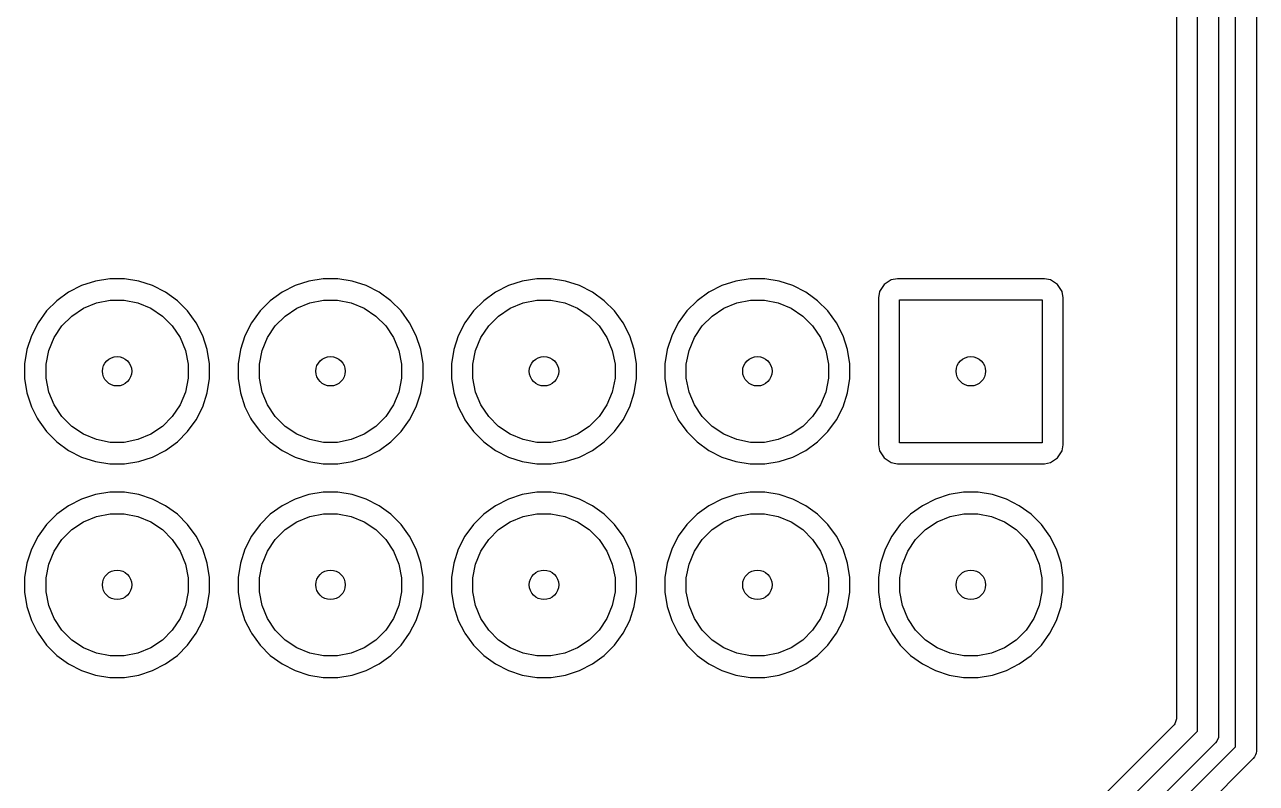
# Model space of a CAD drawing. Extents: x 0 to 130, y -140 to 0.
# Drawn here: x 50.09 to 64.75, y -127.76 to -118.74 of the extents above; entities that cross this region are included whole.
import ezdxf

# ---------------------------------------------------------------- set-up
doc = ezdxf.new("R2010")
doc.units = 0
doc.layers.add('BLACK', color=7, linetype='CONTINUOUS')

msp = doc.modelspace()

# ---------------------------------------------------------------- linework, layer by layer
at = {"layer": 'BLACK', "linetype": 'CONTINUOUS'}
for p, q in [((64.751, -111.656), (64.751, -127.378)), ((64.501, -127.326223), (64.501, -111.707776)), ((64.051, -127.139827), (64.051, -116.337776)), ((64.301, -116.286), (64.301, -127.191604)), ((63.8005, -116.482545), (63.8005, -126.995059)), ((50.935293, -121.787598), (50.770561, -121.841123)), ((50.935297, -121.787597), (50.935293, -121.787598)), ((51.106386, -121.7605), (50.935297, -121.787597)), ((51.106389, -121.7605), (51.106386, -121.7605)), ((51.279611, -121.7605), (51.106389, -121.7605)), ((51.279614, -121.7605), (51.279611, -121.7605)), ((51.450702, -121.787597), (51.279614, -121.7605)), ((51.450706, -121.787598), (51.450702, -121.787597)), ((51.615438, -121.841123), (51.450706, -121.787598)), ((53.475293, -121.787598), (53.310561, -121.841123)), ((53.475297, -121.787597), (53.475293, -121.787598)), ((53.646386, -121.7605), (53.475297, -121.787597)), ((53.646389, -121.7605), (53.646386, -121.7605)), ((53.819611, -121.7605), (53.646389, -121.7605)), ((53.819614, -121.7605), (53.819611, -121.7605)), ((53.990702, -121.787597), (53.819614, -121.7605)), ((53.990706, -121.787598), (53.990702, -121.787597)), ((54.155438, -121.841123), (53.990706, -121.787598)), ((56.015293, -121.787598), (55.850561, -121.841123)), ((56.015297, -121.787597), (56.015293, -121.787598)), ((56.186386, -121.7605), (56.015297, -121.787597)), ((56.186389, -121.7605), (56.186386, -121.7605)), ((56.359611, -121.7605), (56.186389, -121.7605)), ((56.359614, -121.7605), (56.359611, -121.7605)), ((56.530702, -121.787597), (56.359614, -121.7605)), ((56.530706, -121.787598), (56.530702, -121.787597)), ((56.695438, -121.841123), (56.530706, -121.787598)), ((58.555293, -121.787598), (58.390561, -121.841123)), ((58.555297, -121.787597), (58.555293, -121.787598)), ((58.726386, -121.7605), (58.555297, -121.787597)), ((58.726389, -121.7605), (58.726386, -121.7605)), ((58.899611, -121.7605), (58.726389, -121.7605)), ((58.899614, -121.7605), (58.899611, -121.7605)), ((59.070702, -121.787597), (58.899614, -121.7605)), ((59.070706, -121.787598), (59.070702, -121.787597)), ((59.235438, -121.841123), (59.070706, -121.787598)), ((60.405257, -121.775035), (60.3224, -121.830397)), ((60.405263, -121.775033), (60.405257, -121.775035)), ((60.478315, -121.760501), (60.405263, -121.775033)), ((60.478325, -121.7605), (60.478315, -121.760501)), ((60.478326, -121.7605), (60.478325, -121.7605)), ((62.227674, -121.7605), (60.478326, -121.7605)), ((62.227684, -121.760501), (62.227674, -121.7605)), ((62.300736, -121.775033), (62.227684, -121.760501)), ((62.300737, -121.775033), (62.300736, -121.775033)), ((62.30074, -121.775034), (62.300737, -121.775033)), ((62.300742, -121.775035), (62.30074, -121.775034)), ((62.383599, -121.830397), (62.300742, -121.775035)), ((50.616214, -121.919766), (50.476073, -122.021585)), ((50.770558, -121.841125), (50.616214, -121.919766)), ((50.770561, -121.841123), (50.770558, -121.841125)), ((51.615441, -121.841125), (51.615438, -121.841123)), ((51.769785, -121.919766), (51.615441, -121.841125)), ((51.769787, -121.919767), (51.769785, -121.919766)), ((51.769788, -121.919768), (51.769787, -121.919767)), ((51.909928, -122.021586), (51.769788, -121.919768)), ((53.156214, -121.919766), (53.016073, -122.021585)), ((53.310558, -121.841125), (53.156214, -121.919766)), ((53.310561, -121.841123), (53.310558, -121.841125)), ((54.155441, -121.841125), (54.155438, -121.841123)), ((54.309785, -121.919766), (54.155441, -121.841125)), ((54.309787, -121.919767), (54.309785, -121.919766)), ((54.309788, -121.919768), (54.309787, -121.919767)), ((54.449928, -122.021586), (54.309788, -121.919768)), ((55.696214, -121.919766), (55.556073, -122.021585)), ((55.850558, -121.841125), (55.696214, -121.919766)), ((55.850561, -121.841123), (55.850558, -121.841125)), ((56.695441, -121.841125), (56.695438, -121.841123)), ((56.849785, -121.919766), (56.695441, -121.841125)), ((56.849787, -121.919767), (56.849785, -121.919766)), ((56.849788, -121.919768), (56.849787, -121.919767)), ((56.989928, -122.021586), (56.849788, -121.919768)), ((58.236214, -121.919766), (58.096073, -122.021585)), ((58.390558, -121.841125), (58.236214, -121.919766)), ((58.390561, -121.841123), (58.390558, -121.841125)), ((59.235441, -121.841125), (59.235438, -121.841123)), ((59.389785, -121.919766), (59.235441, -121.841125)), ((59.389787, -121.919767), (59.389785, -121.919766)), ((59.389788, -121.919768), (59.389787, -121.919767)), ((59.481398, -121.986327), (59.389788, -121.919768)), ((60.267033, -121.913263), (60.252501, -121.986315)), ((60.267035, -121.913257), (60.267033, -121.913263)), ((60.322397, -121.8304), (60.267035, -121.913257)), ((60.3224, -121.830397), (60.322397, -121.8304)), ((62.383602, -121.8304), (62.383599, -121.830397)), ((62.390768, -121.841125), (62.383602, -121.8304)), ((62.438966, -121.91326), (62.390768, -121.841125)), ((62.4535, -121.986326), (62.438966, -121.91326)), ((50.476073, -122.021585), (50.353585, -122.144073)), ((50.792313, -122.111367), (50.946258, -122.047601)), ((50.946258, -122.047601), (51.109685, -122.015093)), ((51.109685, -122.015093), (51.276315, -122.015093)), ((51.276315, -122.015093), (51.439742, -122.047601)), ((51.439742, -122.047601), (51.593687, -122.111367)), ((52.032414, -122.144072), (51.909928, -122.021586)), ((53.016073, -122.021585), (52.893585, -122.144073)), ((53.332313, -122.111367), (53.486258, -122.047601)), ((53.486258, -122.047601), (53.649685, -122.015093)), ((53.649685, -122.015093), (53.816315, -122.015093)), ((53.816315, -122.015093), (53.979742, -122.047601)), ((53.979742, -122.047601), (54.133687, -122.111367)), ((54.572414, -122.144072), (54.449928, -122.021586)), ((55.556073, -122.021585), (55.433585, -122.144073)), ((55.872313, -122.111367), (56.026258, -122.047601)), ((56.026258, -122.047601), (56.189685, -122.015093)), ((56.189685, -122.015093), (56.356315, -122.015093)), ((56.356315, -122.015093), (56.519742, -122.047601)), ((56.519742, -122.047601), (56.673687, -122.111367)), ((57.112414, -122.144072), (56.989928, -122.021586)), ((58.096073, -122.021585), (57.973585, -122.144073)), ((58.412313, -122.111367), (58.566258, -122.047601)), ((58.566258, -122.047601), (58.729685, -122.015093)), ((58.729685, -122.015093), (58.896315, -122.015093)), ((58.896315, -122.015093), (59.059742, -122.047601)), ((59.059742, -122.047601), (59.213687, -122.111367)), ((59.529928, -122.021586), (59.481398, -121.986327)), ((59.652414, -122.144072), (59.529928, -122.021586)), ((60.252501, -121.986315), (60.2525, -121.986327)), ((60.2525, -121.986327), (60.2525, -123.735672)), ((60.503, -123.711), (60.503, -122.011)), ((60.503, -122.011), (62.203, -122.011)), ((62.203, -122.011), (62.203, -123.711)), ((62.4535, -123.735674), (62.4535, -121.986326)), ((50.353585, -122.144073), (50.251766, -122.284214)), ((50.535941, -122.321766), (50.653766, -122.203941)), ((50.653766, -122.203941), (50.792313, -122.111367)), ((51.593687, -122.111367), (51.732234, -122.203941)), ((51.732234, -122.203941), (51.850059, -122.321766)), ((52.134232, -122.284212), (52.032414, -122.144072)), ((52.893585, -122.144073), (52.791766, -122.284214)), ((53.075941, -122.321766), (53.193766, -122.203941)), ((53.193766, -122.203941), (53.332313, -122.111367)), ((54.133687, -122.111367), (54.272234, -122.203941)), ((54.272234, -122.203941), (54.390059, -122.321766)), ((54.674232, -122.284212), (54.572414, -122.144072)), ((55.433585, -122.144073), (55.331766, -122.284214)), ((55.615941, -122.321766), (55.733766, -122.203941)), ((55.733766, -122.203941), (55.872313, -122.111367)), ((56.673687, -122.111367), (56.812234, -122.203941)), ((56.812234, -122.203941), (56.930059, -122.321766)), ((57.214232, -122.284212), (57.112414, -122.144072)), ((57.973585, -122.144073), (57.871766, -122.284214)), ((58.155941, -122.321766), (58.273766, -122.203941)), ((58.273766, -122.203941), (58.412313, -122.111367)), ((59.213687, -122.111367), (59.352234, -122.203941)), ((59.352234, -122.203941), (59.470059, -122.321766)), ((59.754232, -122.284212), (59.652414, -122.144072)), ((50.251766, -122.284214), (50.173125, -122.438558)), ((50.443367, -122.460313), (50.535941, -122.321766)), ((51.850059, -122.321766), (51.942633, -122.460313)), ((52.212873, -122.438555), (52.134232, -122.284212)), ((52.791766, -122.284214), (52.713125, -122.438558)), ((52.983367, -122.460313), (53.075941, -122.321766)), ((54.390059, -122.321766), (54.482633, -122.460313)), ((54.752873, -122.438555), (54.674232, -122.284212)), ((55.331766, -122.284214), (55.253125, -122.438558)), ((55.523367, -122.460313), (55.615941, -122.321766)), ((56.930059, -122.321766), (57.022633, -122.460313)), ((57.292873, -122.438555), (57.214232, -122.284212)), ((57.871766, -122.284214), (57.793125, -122.438558)), ((58.063367, -122.460313), (58.155941, -122.321766)), ((59.470059, -122.321766), (59.562633, -122.460313)), ((59.832873, -122.438555), (59.754232, -122.284212)), ((50.173123, -122.438561), (50.119598, -122.603293)), ((50.173125, -122.438558), (50.173123, -122.438561)), ((50.379601, -122.614258), (50.443367, -122.460313)), ((51.942633, -122.460313), (52.006399, -122.614258)), ((52.212873, -122.438557), (52.212873, -122.438555)), ((52.212874, -122.438558), (52.212873, -122.438557)), ((52.212876, -122.438561), (52.212874, -122.438558)), ((52.266401, -122.603293), (52.212876, -122.438561)), ((52.713123, -122.438561), (52.659598, -122.603293)), ((52.713125, -122.438558), (52.713123, -122.438561)), ((52.919601, -122.614258), (52.983367, -122.460313)), ((54.482633, -122.460313), (54.546399, -122.614258)), ((54.752873, -122.438557), (54.752873, -122.438555)), ((54.752874, -122.438558), (54.752873, -122.438557)), ((54.752876, -122.438561), (54.752874, -122.438558)), ((54.806401, -122.603293), (54.752876, -122.438561)), ((55.253123, -122.438561), (55.199598, -122.603293)), ((55.253125, -122.438558), (55.253123, -122.438561)), ((55.459601, -122.614258), (55.523367, -122.460313)), ((57.022633, -122.460313), (57.086399, -122.614258)), ((57.292873, -122.438557), (57.292873, -122.438555)), ((57.292874, -122.438558), (57.292873, -122.438557)), ((57.292876, -122.438561), (57.292874, -122.438558)), ((57.346401, -122.603293), (57.292876, -122.438561)), ((57.793123, -122.438561), (57.739598, -122.603293)), ((57.793125, -122.438558), (57.793123, -122.438561)), ((57.999601, -122.614258), (58.063367, -122.460313)), ((59.562633, -122.460313), (59.626399, -122.614258)), ((59.832873, -122.438557), (59.832873, -122.438555)), ((59.832874, -122.438558), (59.832873, -122.438557)), ((59.832876, -122.438561), (59.832874, -122.438558)), ((59.886401, -122.603293), (59.832876, -122.438561)), ((50.119597, -122.603297), (50.0925, -122.774385)), ((50.119598, -122.603293), (50.119597, -122.603297)), ((50.347093, -122.777685), (50.379601, -122.614258)), ((52.006399, -122.614258), (52.038907, -122.777685)), ((52.266402, -122.603297), (52.266401, -122.603293)), ((52.2935, -122.774385), (52.266402, -122.603297)), ((52.659597, -122.603297), (52.6325, -122.774385)), ((52.659598, -122.603293), (52.659597, -122.603297)), ((52.887093, -122.777685), (52.919601, -122.614258)), ((54.546399, -122.614258), (54.578907, -122.777685)), ((54.806402, -122.603297), (54.806401, -122.603293)), ((54.8335, -122.774385), (54.806402, -122.603297)), ((55.199597, -122.603297), (55.1725, -122.774385)), ((55.199598, -122.603293), (55.199597, -122.603297)), ((55.427093, -122.777685), (55.459601, -122.614258)), ((57.086399, -122.614258), (57.118907, -122.777685)), ((57.346402, -122.603297), (57.346401, -122.603293)), ((57.3735, -122.774385), (57.346402, -122.603297)), ((57.739597, -122.603297), (57.7125, -122.774385)), ((57.739598, -122.603293), (57.739597, -122.603297)), ((57.967093, -122.777685), (57.999601, -122.614258)), ((59.626399, -122.614258), (59.658907, -122.777685)), ((59.886402, -122.603297), (59.886401, -122.603293)), ((59.9135, -122.774385), (59.886402, -122.603297)), ((50.0925, -122.774385), (50.0925, -122.947614)), ((50.347093, -122.944315), (50.347093, -122.777685)), ((52.038907, -122.777685), (52.038907, -122.944315)), ((52.2935, -122.947614), (52.2935, -122.774385)), ((52.6325, -122.774385), (52.6325, -122.947614)), ((52.887093, -122.944315), (52.887093, -122.777685)), ((54.578907, -122.777685), (54.578907, -122.944315)), ((54.8335, -122.947614), (54.8335, -122.774385)), ((55.1725, -122.774385), (55.1725, -122.947614)), ((55.427093, -122.944315), (55.427093, -122.777685)), ((57.118907, -122.777685), (57.118907, -122.944315)), ((57.3735, -122.947614), (57.3735, -122.774385)), ((57.7125, -122.774385), (57.7125, -122.947614)), ((57.967093, -122.944315), (57.967093, -122.777685)), ((59.658907, -122.777685), (59.658907, -122.944315)), ((59.9135, -122.947614), (59.9135, -122.774385)), ((50.0925, -122.947614), (50.119597, -123.118702)), ((50.379601, -123.107742), (50.347093, -122.944315)), ((52.038907, -122.944315), (52.006399, -123.107742)), ((52.266402, -123.118702), (52.2935, -122.947614)), ((52.6325, -122.947614), (52.659597, -123.118702)), ((52.919601, -123.107742), (52.887093, -122.944315)), ((54.578907, -122.944315), (54.546399, -123.107742)), ((54.806402, -123.118702), (54.8335, -122.947614)), ((55.1725, -122.947614), (55.199597, -123.118702)), ((55.459601, -123.107742), (55.427093, -122.944315)), ((57.118907, -122.944315), (57.086399, -123.107742)), ((57.346402, -123.118702), (57.3735, -122.947614)), ((57.7125, -122.947614), (57.739597, -123.118702)), ((57.999601, -123.107742), (57.967093, -122.944315)), ((59.658907, -122.944315), (59.626399, -123.107742)), ((59.886402, -123.118702), (59.9135, -122.947614)), ((50.119597, -123.118702), (50.119598, -123.118706)), ((50.119598, -123.118706), (50.173123, -123.283438)), ((50.443367, -123.261687), (50.379601, -123.107742)), ((52.006399, -123.107742), (51.942633, -123.261687)), ((52.212876, -123.283438), (52.266401, -123.118706)), ((52.266401, -123.118706), (52.266402, -123.118702)), ((52.659597, -123.118702), (52.659598, -123.118706)), ((52.659598, -123.118706), (52.713123, -123.283438)), ((52.983367, -123.261687), (52.919601, -123.107742)), ((54.546399, -123.107742), (54.482633, -123.261687)), ((54.752876, -123.283438), (54.806401, -123.118706)), ((54.806401, -123.118706), (54.806402, -123.118702)), ((55.199597, -123.118702), (55.199598, -123.118706)), ((55.199598, -123.118706), (55.253123, -123.283438)), ((55.523367, -123.261687), (55.459601, -123.107742)), ((57.086399, -123.107742), (57.022633, -123.261687)), ((57.292876, -123.283438), (57.346401, -123.118706)), ((57.346401, -123.118706), (57.346402, -123.118702)), ((57.739597, -123.118702), (57.739598, -123.118706)), ((57.739598, -123.118706), (57.793123, -123.283438)), ((58.063367, -123.261687), (57.999601, -123.107742)), ((59.626399, -123.107742), (59.562633, -123.261687)), ((59.832876, -123.283438), (59.886401, -123.118706)), ((59.886401, -123.118706), (59.886402, -123.118702)), ((50.535941, -123.400234), (50.443367, -123.261687)), ((51.942633, -123.261687), (51.850059, -123.400234)), ((53.075941, -123.400234), (52.983367, -123.261687)), ((54.482633, -123.261687), (54.390059, -123.400234)), ((55.615941, -123.400234), (55.523367, -123.261687)), ((57.022633, -123.261687), (56.930059, -123.400234)), ((58.155941, -123.400234), (58.063367, -123.261687)), ((59.562633, -123.261687), (59.470059, -123.400234)), ((50.173123, -123.283438), (50.173125, -123.283441)), ((50.173125, -123.283441), (50.241457, -123.417553)), ((50.241457, -123.417553), (50.251768, -123.437788)), ((50.653766, -123.518059), (50.535941, -123.400234)), ((51.850059, -123.400234), (51.732234, -123.518059)), ((52.134232, -123.437788), (52.212873, -123.283445)), ((52.212873, -123.283445), (52.212874, -123.28344)), ((52.212874, -123.28344), (52.212876, -123.283438)), ((52.713123, -123.283438), (52.713125, -123.283441)), ((52.713125, -123.283441), (52.781457, -123.417553)), ((52.781457, -123.417553), (52.791768, -123.437788)), ((53.193766, -123.518059), (53.075941, -123.400234)), ((54.390059, -123.400234), (54.272234, -123.518059)), ((54.674232, -123.437788), (54.752873, -123.283445)), ((54.752873, -123.283445), (54.752874, -123.28344)), ((54.752874, -123.28344), (54.752876, -123.283438)), ((55.253123, -123.283438), (55.253125, -123.283441)), ((55.253125, -123.283441), (55.321457, -123.417553)), ((55.321457, -123.417553), (55.331768, -123.437788)), ((55.733766, -123.518059), (55.615941, -123.400234)), ((56.930059, -123.400234), (56.812234, -123.518059)), ((57.214232, -123.437788), (57.292873, -123.283445)), ((57.292873, -123.283445), (57.292874, -123.28344)), ((57.292874, -123.28344), (57.292876, -123.283438)), ((57.793123, -123.283438), (57.793125, -123.283441)), ((57.793125, -123.283441), (57.861457, -123.417553)), ((57.861457, -123.417553), (57.871768, -123.437788)), ((58.273766, -123.518059), (58.155941, -123.400234)), ((59.470059, -123.400234), (59.352234, -123.518059)), ((59.754232, -123.437788), (59.832873, -123.283445)), ((59.832873, -123.283445), (59.832874, -123.28344)), ((59.832874, -123.28344), (59.832876, -123.283438)), ((50.251768, -123.437788), (50.353586, -123.577928)), ((50.792313, -123.610633), (50.653766, -123.518059)), ((51.732234, -123.518059), (51.593687, -123.610633)), ((52.032414, -123.577928), (52.134232, -123.437788)), ((52.791768, -123.437788), (52.893586, -123.577928)), ((53.332313, -123.610633), (53.193766, -123.518059)), ((54.272234, -123.518059), (54.133687, -123.610633)), ((54.572414, -123.577928), (54.674232, -123.437788)), ((55.331768, -123.437788), (55.433586, -123.577928)), ((55.872313, -123.610633), (55.733766, -123.518059)), ((56.812234, -123.518059), (56.673687, -123.610633)), ((57.112414, -123.577928), (57.214232, -123.437788)), ((57.871768, -123.437788), (57.973586, -123.577928)), ((58.412313, -123.610633), (58.273766, -123.518059)), ((59.352234, -123.518059), (59.213687, -123.610633)), ((59.652414, -123.577928), (59.754232, -123.437788)), ((50.353586, -123.577928), (50.476072, -123.700414)), ((50.476072, -123.700414), (50.616212, -123.802232)), ((50.946258, -123.674399), (50.792313, -123.610633)), ((51.109685, -123.706907), (50.946258, -123.674399)), ((51.276315, -123.706907), (51.109685, -123.706907)), ((51.439742, -123.674399), (51.276315, -123.706907)), ((51.593687, -123.610633), (51.439742, -123.674399)), ((51.769788, -123.802232), (51.909928, -123.700414)), ((51.909928, -123.700414), (52.032414, -123.577928)), ((52.893586, -123.577928), (53.016072, -123.700414)), ((53.016072, -123.700414), (53.156212, -123.802232)), ((53.486258, -123.674399), (53.332313, -123.610633)), ((53.649685, -123.706907), (53.486258, -123.674399)), ((53.816315, -123.706907), (53.649685, -123.706907)), ((53.979742, -123.674399), (53.816315, -123.706907)), ((54.133687, -123.610633), (53.979742, -123.674399)), ((54.309788, -123.802232), (54.449928, -123.700414)), ((54.449928, -123.700414), (54.572414, -123.577928)), ((55.433586, -123.577928), (55.556072, -123.700414)), ((55.556072, -123.700414), (55.696212, -123.802232)), ((56.026258, -123.674399), (55.872313, -123.610633)), ((56.189685, -123.706907), (56.026258, -123.674399)), ((56.356315, -123.706907), (56.189685, -123.706907)), ((56.519742, -123.674399), (56.356315, -123.706907)), ((56.673687, -123.610633), (56.519742, -123.674399)), ((56.849788, -123.802232), (56.989928, -123.700414)), ((56.989928, -123.700414), (57.112414, -123.577928)), ((57.973586, -123.577928), (58.096072, -123.700414)), ((58.096072, -123.700414), (58.236212, -123.802232)), ((58.566258, -123.674399), (58.412313, -123.610633)), ((58.729685, -123.706907), (58.566258, -123.674399)), ((58.896315, -123.706907), (58.729685, -123.706907)), ((59.059742, -123.674399), (58.896315, -123.706907)), ((59.213687, -123.610633), (59.059742, -123.674399)), ((59.389788, -123.802232), (59.529928, -123.700414)), ((59.529928, -123.700414), (59.652414, -123.577928)), ((62.203, -123.711), (60.503, -123.711)), ((50.616212, -123.802232), (50.770555, -123.880873)), ((51.615445, -123.880873), (51.769788, -123.802232)), ((53.156212, -123.802232), (53.310555, -123.880873)), ((54.155445, -123.880873), (54.309788, -123.802232)), ((55.696212, -123.802232), (55.850555, -123.880873)), ((56.695445, -123.880873), (56.849788, -123.802232)), ((58.236212, -123.802232), (58.390555, -123.880873)), ((59.235445, -123.880873), (59.389788, -123.802232)), ((60.2525, -123.735672), (60.252501, -123.735684)), ((60.252501, -123.735684), (60.267033, -123.808736)), ((60.267033, -123.808736), (60.267035, -123.808742)), ((60.267035, -123.808742), (60.322397, -123.891599)), ((62.383601, -123.891601), (62.438966, -123.80874)), ((62.438966, -123.80874), (62.4535, -123.735674)), ((50.770555, -123.880873), (50.770557, -123.880873)), ((50.770557, -123.880873), (50.770558, -123.880874)), ((50.770558, -123.880874), (50.770561, -123.880876)), ((50.770561, -123.880876), (50.935293, -123.934401)), ((50.935293, -123.934401), (50.935297, -123.934402)), ((50.935297, -123.934402), (51.106386, -123.9615)), ((51.106386, -123.9615), (51.106389, -123.9615)), ((51.106389, -123.9615), (51.279614, -123.9615)), ((51.279614, -123.9615), (51.450702, -123.934402)), ((51.450702, -123.934402), (51.450706, -123.934401)), ((51.450706, -123.934401), (51.615438, -123.880876)), ((51.615438, -123.880876), (51.61544, -123.880874)), ((51.61544, -123.880874), (51.615445, -123.880873)), ((53.310555, -123.880873), (53.310557, -123.880873)), ((53.310557, -123.880873), (53.310558, -123.880874)), ((53.310558, -123.880874), (53.310561, -123.880876)), ((53.310561, -123.880876), (53.475293, -123.934401)), ((53.475293, -123.934401), (53.475297, -123.934402)), ((53.475297, -123.934402), (53.646386, -123.9615)), ((53.646386, -123.9615), (53.646389, -123.9615)), ((53.646389, -123.9615), (53.819614, -123.9615)), ((53.819614, -123.9615), (53.990702, -123.934402)), ((53.990702, -123.934402), (53.990706, -123.934401)), ((53.990706, -123.934401), (54.155438, -123.880876)), ((54.155438, -123.880876), (54.15544, -123.880874)), ((54.15544, -123.880874), (54.155445, -123.880873)), ((55.850555, -123.880873), (55.850557, -123.880873)), ((55.850557, -123.880873), (55.850558, -123.880874)), ((55.850558, -123.880874), (55.850561, -123.880876)), ((55.850561, -123.880876), (56.015293, -123.934401)), ((56.015293, -123.934401), (56.015297, -123.934402)), ((56.015297, -123.934402), (56.186386, -123.9615)), ((56.186386, -123.9615), (56.186389, -123.9615)), ((56.186389, -123.9615), (56.359614, -123.9615)), ((56.359614, -123.9615), (56.530702, -123.934402)), ((56.530702, -123.934402), (56.530706, -123.934401)), ((56.530706, -123.934401), (56.695438, -123.880876)), ((56.695438, -123.880876), (56.69544, -123.880874)), ((56.69544, -123.880874), (56.695445, -123.880873)), ((58.390555, -123.880873), (58.390557, -123.880873)), ((58.390557, -123.880873), (58.390558, -123.880874)), ((58.390558, -123.880874), (58.390561, -123.880876)), ((58.390561, -123.880876), (58.555293, -123.934401)), ((58.555293, -123.934401), (58.555297, -123.934402)), ((58.555297, -123.934402), (58.726386, -123.9615)), ((58.726386, -123.9615), (58.726389, -123.9615)), ((58.726389, -123.9615), (58.899614, -123.9615)), ((58.899614, -123.9615), (59.070702, -123.934402)), ((59.070702, -123.934402), (59.070706, -123.934401)), ((59.070706, -123.934401), (59.235438, -123.880876)), ((59.235438, -123.880876), (59.23544, -123.880874)), ((59.23544, -123.880874), (59.235445, -123.880873)), ((60.322397, -123.891599), (60.3224, -123.891602)), ((60.3224, -123.891602), (60.37912, -123.9295)), ((60.37912, -123.9295), (60.40526, -123.946966)), ((60.40526, -123.946966), (60.459866, -123.957828)), ((60.459866, -123.957828), (60.478315, -123.961498)), ((60.478315, -123.961498), (60.47832, -123.961498)), ((60.47832, -123.961498), (60.478326, -123.9615)), ((60.478326, -123.9615), (60.478327, -123.9615)), ((60.478327, -123.9615), (62.227673, -123.9615)), ((62.227673, -123.9615), (62.227674, -123.9615)), ((62.227674, -123.9615), (62.30074, -123.946966)), ((62.30074, -123.946966), (62.383601, -123.891601)), ((51.106386, -124.3005), (50.935297, -124.327597)), ((51.106389, -124.3005), (51.106386, -124.3005)), ((51.279611, -124.3005), (51.106389, -124.3005)), ((51.279614, -124.3005), (51.279611, -124.3005)), ((51.450702, -124.327597), (51.279614, -124.3005)), ((53.646386, -124.3005), (53.475297, -124.327597)), ((53.646389, -124.3005), (53.646386, -124.3005)), ((53.819611, -124.3005), (53.646389, -124.3005)), ((53.819614, -124.3005), (53.819611, -124.3005)), ((53.990702, -124.327597), (53.819614, -124.3005)), ((56.186386, -124.3005), (56.015297, -124.327597)), ((56.186389, -124.3005), (56.186386, -124.3005)), ((56.359611, -124.3005), (56.186389, -124.3005)), ((56.359614, -124.3005), (56.359611, -124.3005)), ((56.530702, -124.327597), (56.359614, -124.3005)), ((58.726386, -124.3005), (58.555297, -124.327597)), ((58.726389, -124.3005), (58.726386, -124.3005)), ((58.899611, -124.3005), (58.726389, -124.3005)), ((58.899614, -124.3005), (58.899611, -124.3005)), ((59.070702, -124.327597), (58.899614, -124.3005)), ((61.266386, -124.3005), (61.095297, -124.327597)), ((61.266389, -124.3005), (61.266386, -124.3005)), ((61.439611, -124.3005), (61.266389, -124.3005)), ((61.439614, -124.3005), (61.439611, -124.3005)), ((61.610702, -124.327597), (61.439614, -124.3005)), ((50.770558, -124.381125), (50.616214, -124.459766)), ((50.770561, -124.381123), (50.770558, -124.381125)), ((50.935293, -124.327598), (50.770561, -124.381123)), ((50.935297, -124.327597), (50.935293, -124.327598)), ((51.450706, -124.327598), (51.450702, -124.327597)), ((51.615438, -124.381123), (51.450706, -124.327598)), ((51.615441, -124.381125), (51.615438, -124.381123)), ((51.769785, -124.459766), (51.615441, -124.381125)), ((53.310558, -124.381125), (53.156214, -124.459766)), ((53.310561, -124.381123), (53.310558, -124.381125)), ((53.475293, -124.327598), (53.310561, -124.381123)), ((53.475297, -124.327597), (53.475293, -124.327598)), ((53.990706, -124.327598), (53.990702, -124.327597)), ((54.155438, -124.381123), (53.990706, -124.327598)), ((54.155441, -124.381125), (54.155438, -124.381123)), ((54.309785, -124.459766), (54.155441, -124.381125)), ((55.850558, -124.381125), (55.696214, -124.459766)), ((55.850561, -124.381123), (55.850558, -124.381125)), ((56.015293, -124.327598), (55.850561, -124.381123)), ((56.015297, -124.327597), (56.015293, -124.327598)), ((56.530706, -124.327598), (56.530702, -124.327597)), ((56.695438, -124.381123), (56.530706, -124.327598)), ((56.695441, -124.381125), (56.695438, -124.381123)), ((56.849785, -124.459766), (56.695441, -124.381125)), ((58.390558, -124.381125), (58.236214, -124.459766)), ((58.390561, -124.381123), (58.390558, -124.381125)), ((58.555293, -124.327598), (58.390561, -124.381123)), ((58.555297, -124.327597), (58.555293, -124.327598)), ((59.070706, -124.327598), (59.070702, -124.327597)), ((59.235438, -124.381123), (59.070706, -124.327598)), ((59.235441, -124.381125), (59.235438, -124.381123)), ((59.389785, -124.459766), (59.235441, -124.381125)), ((60.930558, -124.381125), (60.776214, -124.459766)), ((60.930561, -124.381123), (60.930558, -124.381125)), ((61.095293, -124.327598), (60.930561, -124.381123)), ((61.095297, -124.327597), (61.095293, -124.327598)), ((61.610706, -124.327598), (61.610702, -124.327597)), ((61.775438, -124.381123), (61.610706, -124.327598)), ((61.775441, -124.381125), (61.775438, -124.381123)), ((61.929785, -124.459766), (61.775441, -124.381125)), ((50.476073, -124.561585), (50.353585, -124.684073)), ((50.616214, -124.459766), (50.476073, -124.561585)), ((50.792313, -124.651367), (50.946258, -124.587601)), ((50.946258, -124.587601), (51.109685, -124.555093)), ((51.109685, -124.555093), (51.276315, -124.555093)), ((51.276315, -124.555093), (51.439742, -124.587601)), ((51.439742, -124.587601), (51.593687, -124.651367)), ((51.769787, -124.459767), (51.769785, -124.459766)), ((51.769788, -124.459768), (51.769787, -124.459767)), ((51.909928, -124.561586), (51.769788, -124.459768)), ((52.032414, -124.684072), (51.909928, -124.561586)), ((53.016073, -124.561585), (52.893585, -124.684073)), ((53.156214, -124.459766), (53.016073, -124.561585)), ((53.332313, -124.651367), (53.486258, -124.587601)), ((53.486258, -124.587601), (53.649685, -124.555093)), ((53.649685, -124.555093), (53.816315, -124.555093)), ((53.816315, -124.555093), (53.979742, -124.587601)), ((53.979742, -124.587601), (54.133687, -124.651367)), ((54.309787, -124.459767), (54.309785, -124.459766)), ((54.309788, -124.459768), (54.309787, -124.459767)), ((54.449928, -124.561586), (54.309788, -124.459768)), ((54.572414, -124.684072), (54.449928, -124.561586)), ((55.556073, -124.561585), (55.433585, -124.684073)), ((55.696214, -124.459766), (55.556073, -124.561585)), ((55.872313, -124.651367), (56.026258, -124.587601)), ((56.026258, -124.587601), (56.189685, -124.555093)), ((56.189685, -124.555093), (56.356315, -124.555093)), ((56.356315, -124.555093), (56.519742, -124.587601)), ((56.519742, -124.587601), (56.673687, -124.651367)), ((56.849787, -124.459767), (56.849785, -124.459766)), ((56.849788, -124.459768), (56.849787, -124.459767)), ((56.989928, -124.561586), (56.849788, -124.459768)), ((57.112414, -124.684072), (56.989928, -124.561586)), ((58.096073, -124.561585), (57.973585, -124.684073)), ((58.236214, -124.459766), (58.096073, -124.561585)), ((58.412313, -124.651367), (58.566258, -124.587601)), ((58.566258, -124.587601), (58.729685, -124.555093)), ((58.729685, -124.555093), (58.896315, -124.555093)), ((58.896315, -124.555093), (59.059742, -124.587601)), ((59.059742, -124.587601), (59.213687, -124.651367)), ((59.389787, -124.459767), (59.389785, -124.459766)), ((59.389788, -124.459768), (59.389787, -124.459767)), ((59.529928, -124.561586), (59.389788, -124.459768)), ((59.652414, -124.684072), (59.529928, -124.561586)), ((60.636073, -124.561585), (60.513585, -124.684073)), ((60.776214, -124.459766), (60.636073, -124.561585)), ((60.952313, -124.651367), (61.106258, -124.587601)), ((61.106258, -124.587601), (61.269685, -124.555093)), ((61.269685, -124.555093), (61.436315, -124.555093)), ((61.436315, -124.555093), (61.599742, -124.587601)), ((61.599742, -124.587601), (61.753687, -124.651367)), ((61.929787, -124.459767), (61.929785, -124.459766)), ((61.929788, -124.459768), (61.929787, -124.459767)), ((62.069928, -124.561586), (61.929788, -124.459768)), ((62.192414, -124.684072), (62.069928, -124.561586)), ((50.353585, -124.684073), (50.251766, -124.824214)), ((50.653766, -124.743941), (50.792313, -124.651367)), ((51.593687, -124.651367), (51.732234, -124.743941)), ((52.134232, -124.824212), (52.032414, -124.684072)), ((52.893585, -124.684073), (52.791766, -124.824214)), ((53.193766, -124.743941), (53.332313, -124.651367)), ((54.133687, -124.651367), (54.272234, -124.743941)), ((54.674232, -124.824212), (54.572414, -124.684072)), ((55.433585, -124.684073), (55.331766, -124.824214)), ((55.733766, -124.743941), (55.872313, -124.651367)), ((56.673687, -124.651367), (56.812234, -124.743941)), ((57.214232, -124.824212), (57.112414, -124.684072)), ((57.973585, -124.684073), (57.871766, -124.824214)), ((58.273766, -124.743941), (58.412313, -124.651367)), ((59.213687, -124.651367), (59.352234, -124.743941)), ((59.754232, -124.824212), (59.652414, -124.684072)), ((60.513585, -124.684073), (60.411766, -124.824214)), ((60.813766, -124.743941), (60.952313, -124.651367)), ((61.753687, -124.651367), (61.892234, -124.743941)), ((62.294232, -124.824212), (62.192414, -124.684072)), ((50.251766, -124.824214), (50.173125, -124.978558)), ((50.443367, -125.000313), (50.535941, -124.861766)), ((50.535941, -124.861766), (50.653766, -124.743941)), ((51.732234, -124.743941), (51.850059, -124.861766)), ((51.850059, -124.861766), (51.942633, -125.000313)), ((52.212873, -124.978555), (52.134232, -124.824212)), ((52.791766, -124.824214), (52.713125, -124.978558)), ((52.983367, -125.000313), (53.075941, -124.861766)), ((53.075941, -124.861766), (53.193766, -124.743941)), ((54.272234, -124.743941), (54.390059, -124.861766)), ((54.390059, -124.861766), (54.482633, -125.000313)), ((54.752873, -124.978555), (54.674232, -124.824212)), ((55.331766, -124.824214), (55.253125, -124.978558)), ((55.523367, -125.000313), (55.615941, -124.861766)), ((55.615941, -124.861766), (55.733766, -124.743941)), ((56.812234, -124.743941), (56.930059, -124.861766)), ((56.930059, -124.861766), (57.022633, -125.000313)), ((57.292873, -124.978555), (57.214232, -124.824212)), ((57.871766, -124.824214), (57.793125, -124.978558)), ((58.063367, -125.000313), (58.155941, -124.861766)), ((58.155941, -124.861766), (58.273766, -124.743941)), ((59.352234, -124.743941), (59.470059, -124.861766)), ((59.470059, -124.861766), (59.562633, -125.000313)), ((59.832873, -124.978555), (59.754232, -124.824212)), ((60.411766, -124.824214), (60.333125, -124.978558)), ((60.603367, -125.000313), (60.695941, -124.861766)), ((60.695941, -124.861766), (60.813766, -124.743941)), ((61.892234, -124.743941), (62.010059, -124.861766)), ((62.010059, -124.861766), (62.102633, -125.000313)), ((62.372873, -124.978555), (62.294232, -124.824212)), ((50.173123, -124.978561), (50.119598, -125.143293)), ((50.173125, -124.978558), (50.173123, -124.978561)), ((50.379601, -125.154258), (50.443367, -125.000313)), ((51.942633, -125.000313), (52.006399, -125.154258)), ((52.212873, -124.978557), (52.212873, -124.978555)), ((52.212874, -124.978558), (52.212873, -124.978557)), ((52.212876, -124.978561), (52.212874, -124.978558)), ((52.266401, -125.143293), (52.212876, -124.978561)), ((52.713123, -124.978561), (52.659598, -125.143293)), ((52.713125, -124.978558), (52.713123, -124.978561)), ((52.919601, -125.154258), (52.983367, -125.000313)), ((54.482633, -125.000313), (54.546399, -125.154258)), ((54.752873, -124.978557), (54.752873, -124.978555)), ((54.752874, -124.978558), (54.752873, -124.978557)), ((54.752876, -124.978561), (54.752874, -124.978558)), ((54.806401, -125.143293), (54.752876, -124.978561)), ((55.253123, -124.978561), (55.199598, -125.143293)), ((55.253125, -124.978558), (55.253123, -124.978561)), ((55.459601, -125.154258), (55.523367, -125.000313)), ((57.022633, -125.000313), (57.086399, -125.154258)), ((57.292873, -124.978557), (57.292873, -124.978555)), ((57.292874, -124.978558), (57.292873, -124.978557)), ((57.292876, -124.978561), (57.292874, -124.978558)), ((57.346401, -125.143293), (57.292876, -124.978561)), ((57.793123, -124.978561), (57.739598, -125.143293)), ((57.793125, -124.978558), (57.793123, -124.978561)), ((57.999601, -125.154258), (58.063367, -125.000313)), ((59.562633, -125.000313), (59.626399, -125.154258)), ((59.832873, -124.978557), (59.832873, -124.978555)), ((59.832874, -124.978558), (59.832873, -124.978557)), ((59.832876, -124.978561), (59.832874, -124.978558)), ((59.886401, -125.143293), (59.832876, -124.978561)), ((60.333123, -124.978561), (60.279598, -125.143293)), ((60.333125, -124.978558), (60.333123, -124.978561)), ((60.539601, -125.154258), (60.603367, -125.000313)), ((62.102633, -125.000313), (62.166399, -125.154258)), ((62.372873, -124.978557), (62.372873, -124.978555)), ((62.372874, -124.978558), (62.372873, -124.978557)), ((62.372876, -124.978561), (62.372874, -124.978558)), ((62.426401, -125.143293), (62.372876, -124.978561)), ((50.119597, -125.143297), (50.0925, -125.314385)), ((50.119598, -125.143293), (50.119597, -125.143297)), ((50.347093, -125.317685), (50.379601, -125.154258)), ((52.006399, -125.154258), (52.038907, -125.317685)), ((52.266402, -125.143297), (52.266401, -125.143293)), ((52.2935, -125.314385), (52.266402, -125.143297)), ((52.659597, -125.143297), (52.6325, -125.314385)), ((52.659598, -125.143293), (52.659597, -125.143297)), ((52.887093, -125.317685), (52.919601, -125.154258)), ((54.546399, -125.154258), (54.578907, -125.317685)), ((54.806402, -125.143297), (54.806401, -125.143293)), ((54.8335, -125.314385), (54.806402, -125.143297)), ((55.199597, -125.143297), (55.1725, -125.314385)), ((55.199598, -125.143293), (55.199597, -125.143297)), ((55.427093, -125.317685), (55.459601, -125.154258)), ((57.086399, -125.154258), (57.118907, -125.317685)), ((57.346402, -125.143297), (57.346401, -125.143293)), ((57.3735, -125.314385), (57.346402, -125.143297)), ((57.739597, -125.143297), (57.7125, -125.314385)), ((57.739598, -125.143293), (57.739597, -125.143297)), ((57.967093, -125.317685), (57.999601, -125.154258)), ((59.626399, -125.154258), (59.658907, -125.317685)), ((59.886402, -125.143297), (59.886401, -125.143293)), ((59.9135, -125.314385), (59.886402, -125.143297)), ((60.279597, -125.143297), (60.2525, -125.314385)), ((60.279598, -125.143293), (60.279597, -125.143297)), ((60.507093, -125.317685), (60.539601, -125.154258)), ((62.166399, -125.154258), (62.198907, -125.317685)), ((62.426402, -125.143297), (62.426401, -125.143293)), ((62.4535, -125.314385), (62.426402, -125.143297)), ((50.0925, -125.314385), (50.0925, -125.487614)), ((50.347093, -125.484315), (50.347093, -125.317685)), ((52.038907, -125.317685), (52.038907, -125.484315)), ((52.2935, -125.487614), (52.2935, -125.314385)), ((52.6325, -125.314385), (52.6325, -125.487614)), ((52.887093, -125.484315), (52.887093, -125.317685)), ((54.578907, -125.317685), (54.578907, -125.484315)), ((54.8335, -125.487614), (54.8335, -125.314385)), ((55.1725, -125.314385), (55.1725, -125.487614)), ((55.427093, -125.484315), (55.427093, -125.317685)), ((57.118907, -125.317685), (57.118907, -125.484315)), ((57.3735, -125.487614), (57.3735, -125.314385)), ((57.7125, -125.314385), (57.7125, -125.487614)), ((57.967093, -125.484315), (57.967093, -125.317685)), ((59.658907, -125.317685), (59.658907, -125.484315)), ((59.9135, -125.487614), (59.9135, -125.314385)), ((60.2525, -125.314385), (60.2525, -125.487614)), ((60.507093, -125.484315), (60.507093, -125.317685)), ((62.198907, -125.317685), (62.198907, -125.484315)), ((62.4535, -125.487614), (62.4535, -125.314385)), ((50.0925, -125.487614), (50.119597, -125.658702)), ((50.379601, -125.647742), (50.347093, -125.484315)), ((52.038907, -125.484315), (52.006399, -125.647742)), ((52.266402, -125.658702), (52.2935, -125.487614)), ((52.6325, -125.487614), (52.659597, -125.658702)), ((52.919601, -125.647742), (52.887093, -125.484315)), ((54.578907, -125.484315), (54.546399, -125.647742)), ((54.806402, -125.658702), (54.8335, -125.487614)), ((55.1725, -125.487614), (55.199597, -125.658702)), ((55.459601, -125.647742), (55.427093, -125.484315)), ((57.118907, -125.484315), (57.086399, -125.647742)), ((57.346402, -125.658702), (57.3735, -125.487614)), ((57.7125, -125.487614), (57.739597, -125.658702)), ((57.999601, -125.647742), (57.967093, -125.484315)), ((59.658907, -125.484315), (59.626399, -125.647742)), ((59.886402, -125.658702), (59.9135, -125.487614)), ((60.2525, -125.487614), (60.279597, -125.658702)), ((60.539601, -125.647742), (60.507093, -125.484315)), ((62.198907, -125.484315), (62.166399, -125.647742)), ((62.426402, -125.658702), (62.4535, -125.487614)), ((50.119597, -125.658702), (50.119598, -125.658706)), ((50.119598, -125.658706), (50.173123, -125.823438)), ((50.443367, -125.801687), (50.379601, -125.647742)), ((52.006399, -125.647742), (51.942633, -125.801687)), ((52.212876, -125.823438), (52.266401, -125.658706)), ((52.266401, -125.658706), (52.266402, -125.658702)), ((52.659597, -125.658702), (52.659598, -125.658706)), ((52.659598, -125.658706), (52.713123, -125.823438)), ((52.983367, -125.801687), (52.919601, -125.647742)), ((54.546399, -125.647742), (54.482633, -125.801687)), ((54.752876, -125.823438), (54.806401, -125.658706)), ((54.806401, -125.658706), (54.806402, -125.658702)), ((55.199597, -125.658702), (55.199598, -125.658706)), ((55.199598, -125.658706), (55.253123, -125.823438)), ((55.523367, -125.801687), (55.459601, -125.647742)), ((57.086399, -125.647742), (57.022633, -125.801687)), ((57.292876, -125.823438), (57.346401, -125.658706)), ((57.346401, -125.658706), (57.346402, -125.658702)), ((57.739597, -125.658702), (57.739598, -125.658706)), ((57.739598, -125.658706), (57.793123, -125.823438)), ((58.063367, -125.801687), (57.999601, -125.647742)), ((59.626399, -125.647742), (59.562633, -125.801687)), ((59.832876, -125.823438), (59.886401, -125.658706)), ((59.886401, -125.658706), (59.886402, -125.658702)), ((60.279597, -125.658702), (60.279598, -125.658706)), ((60.279598, -125.658706), (60.333123, -125.823438)), ((60.603367, -125.801687), (60.539601, -125.647742)), ((62.166399, -125.647742), (62.102633, -125.801687)), ((62.372876, -125.823438), (62.426401, -125.658706)), ((62.426401, -125.658706), (62.426402, -125.658702)), ((50.173123, -125.823438), (50.173125, -125.823441)), ((50.173125, -125.823441), (50.243332, -125.961233)), ((50.535941, -125.940234), (50.443367, -125.801687)), ((51.942633, -125.801687), (51.850059, -125.940234)), ((52.134232, -125.977788), (52.212873, -125.823445)), ((52.212873, -125.823445), (52.212874, -125.82344)), ((52.212874, -125.82344), (52.212876, -125.823438)), ((52.713123, -125.823438), (52.713125, -125.823441)), ((52.713125, -125.823441), (52.783332, -125.961233)), ((53.075941, -125.940234), (52.983367, -125.801687)), ((54.482633, -125.801687), (54.390059, -125.940234)), ((54.674232, -125.977788), (54.752873, -125.823445)), ((54.752873, -125.823445), (54.752874, -125.82344)), ((54.752874, -125.82344), (54.752876, -125.823438)), ((55.253123, -125.823438), (55.253125, -125.823441)), ((55.253125, -125.823441), (55.323332, -125.961233)), ((55.615941, -125.940234), (55.523367, -125.801687)), ((57.022633, -125.801687), (56.930059, -125.940234)), ((57.214232, -125.977788), (57.292873, -125.823445)), ((57.292873, -125.823445), (57.292874, -125.82344)), ((57.292874, -125.82344), (57.292876, -125.823438)), ((57.793123, -125.823438), (57.793125, -125.823441)), ((57.793125, -125.823441), (57.863332, -125.961233)), ((58.155941, -125.940234), (58.063367, -125.801687)), ((59.562633, -125.801687), (59.470059, -125.940234)), ((59.754232, -125.977788), (59.832873, -125.823445)), ((59.832873, -125.823445), (59.832874, -125.82344)), ((59.832874, -125.82344), (59.832876, -125.823438)), ((60.333123, -125.823438), (60.333125, -125.823441)), ((60.333125, -125.823441), (60.403332, -125.961233)), ((60.695941, -125.940234), (60.603367, -125.801687)), ((62.102633, -125.801687), (62.010059, -125.940234)), ((62.294232, -125.977788), (62.372873, -125.823445)), ((62.372873, -125.823445), (62.372874, -125.82344)), ((62.372874, -125.82344), (62.372876, -125.823438)), ((50.243332, -125.961233), (50.251768, -125.977788)), ((50.251768, -125.977788), (50.353586, -126.117928)), ((50.653766, -126.058059), (50.535941, -125.940234)), ((50.792313, -126.150633), (50.653766, -126.058059)), ((51.732234, -126.058059), (51.593687, -126.150633)), ((51.850059, -125.940234), (51.732234, -126.058059)), ((52.032414, -126.117928), (52.134232, -125.977788)), ((52.783332, -125.961233), (52.791768, -125.977788)), ((52.791768, -125.977788), (52.893586, -126.117928)), ((53.193766, -126.058059), (53.075941, -125.940234)), ((53.332313, -126.150633), (53.193766, -126.058059)), ((54.272234, -126.058059), (54.133687, -126.150633)), ((54.390059, -125.940234), (54.272234, -126.058059)), ((54.572414, -126.117928), (54.674232, -125.977788)), ((55.323332, -125.961233), (55.331768, -125.977788)), ((55.331768, -125.977788), (55.433586, -126.117928)), ((55.733766, -126.058059), (55.615941, -125.940234)), ((55.872313, -126.150633), (55.733766, -126.058059)), ((56.812234, -126.058059), (56.673687, -126.150633)), ((56.930059, -125.940234), (56.812234, -126.058059)), ((57.112414, -126.117928), (57.214232, -125.977788)), ((57.863332, -125.961233), (57.871768, -125.977788)), ((57.871768, -125.977788), (57.973586, -126.117928)), ((58.273766, -126.058059), (58.155941, -125.940234)), ((58.412313, -126.150633), (58.273766, -126.058059)), ((59.352234, -126.058059), (59.213687, -126.150633)), ((59.470059, -125.940234), (59.352234, -126.058059)), ((59.652414, -126.117928), (59.754232, -125.977788)), ((60.403332, -125.961233), (60.411768, -125.977788)), ((60.411768, -125.977788), (60.513586, -126.117928)), ((60.813766, -126.058059), (60.695941, -125.940234)), ((60.952313, -126.150633), (60.813766, -126.058059)), ((61.892234, -126.058059), (61.753687, -126.150633)), ((62.010059, -125.940234), (61.892234, -126.058059)), ((62.192414, -126.117928), (62.294232, -125.977788)), ((50.353586, -126.117928), (50.476072, -126.240414)), ((50.946258, -126.214399), (50.792313, -126.150633)), ((51.593687, -126.150633), (51.439742, -126.214399)), ((51.909928, -126.240414), (52.032414, -126.117928)), ((52.893586, -126.117928), (53.016072, -126.240414)), ((53.486258, -126.214399), (53.332313, -126.150633)), ((54.133687, -126.150633), (53.979742, -126.214399)), ((54.449928, -126.240414), (54.572414, -126.117928)), ((55.433586, -126.117928), (55.556072, -126.240414)), ((56.026258, -126.214399), (55.872313, -126.150633)), ((56.673687, -126.150633), (56.519742, -126.214399)), ((56.989928, -126.240414), (57.112414, -126.117928)), ((57.973586, -126.117928), (58.096072, -126.240414)), ((58.566258, -126.214399), (58.412313, -126.150633)), ((59.213687, -126.150633), (59.059742, -126.214399)), ((59.529928, -126.240414), (59.652414, -126.117928)), ((60.513586, -126.117928), (60.636072, -126.240414)), ((61.106258, -126.214399), (60.952313, -126.150633)), ((61.753687, -126.150633), (61.599742, -126.214399)), ((62.069928, -126.240414), (62.192414, -126.117928)), ((50.476072, -126.240414), (50.616212, -126.342232)), ((50.616212, -126.342232), (50.770555, -126.420873)), ((51.109685, -126.246907), (50.946258, -126.214399)), ((51.276315, -126.246907), (51.109685, -126.246907)), ((51.439742, -126.214399), (51.276315, -126.246907)), ((51.615445, -126.420873), (51.769788, -126.342232)), ((51.769788, -126.342232), (51.909928, -126.240414)), ((53.016072, -126.240414), (53.156212, -126.342232)), ((53.156212, -126.342232), (53.310555, -126.420873)), ((53.649685, -126.246907), (53.486258, -126.214399)), ((53.816315, -126.246907), (53.649685, -126.246907)), ((53.979742, -126.214399), (53.816315, -126.246907)), ((54.155445, -126.420873), (54.309788, -126.342232)), ((54.309788, -126.342232), (54.449928, -126.240414)), ((55.556072, -126.240414), (55.696212, -126.342232)), ((55.696212, -126.342232), (55.850555, -126.420873)), ((56.189685, -126.246907), (56.026258, -126.214399)), ((56.356315, -126.246907), (56.189685, -126.246907)), ((56.519742, -126.214399), (56.356315, -126.246907)), ((56.695445, -126.420873), (56.849788, -126.342232)), ((56.849788, -126.342232), (56.989928, -126.240414)), ((58.096072, -126.240414), (58.236212, -126.342232)), ((58.236212, -126.342232), (58.390555, -126.420873)), ((58.729685, -126.246907), (58.566258, -126.214399)), ((58.896315, -126.246907), (58.729685, -126.246907)), ((59.059742, -126.214399), (58.896315, -126.246907)), ((59.235445, -126.420873), (59.389788, -126.342232)), ((59.389788, -126.342232), (59.529928, -126.240414)), ((60.636072, -126.240414), (60.776212, -126.342232)), ((60.776212, -126.342232), (60.930555, -126.420873)), ((61.269685, -126.246907), (61.106258, -126.214399)), ((61.436315, -126.246907), (61.269685, -126.246907)), ((61.599742, -126.214399), (61.436315, -126.246907)), ((61.775445, -126.420873), (61.929788, -126.342232)), ((61.929788, -126.342232), (62.069928, -126.240414)), ((50.770555, -126.420873), (50.770557, -126.420873)), ((50.770557, -126.420873), (50.770558, -126.420874)), ((50.770558, -126.420874), (50.770561, -126.420876)), ((50.770561, -126.420876), (50.935293, -126.474401)), ((50.935293, -126.474401), (50.935297, -126.474402)), ((50.935297, -126.474402), (51.106386, -126.5015)), ((51.106386, -126.5015), (51.106389, -126.5015)), ((51.106389, -126.5015), (51.279614, -126.5015)), ((51.279614, -126.5015), (51.450702, -126.474402)), ((51.450702, -126.474402), (51.450706, -126.474401)), ((51.450706, -126.474401), (51.615438, -126.420876)), ((51.615438, -126.420876), (51.61544, -126.420874)), ((51.61544, -126.420874), (51.615445, -126.420873)), ((53.310555, -126.420873), (53.310557, -126.420873)), ((53.310557, -126.420873), (53.310558, -126.420874)), ((53.310558, -126.420874), (53.310561, -126.420876)), ((53.310561, -126.420876), (53.475293, -126.474401)), ((53.475293, -126.474401), (53.475297, -126.474402)), ((53.475297, -126.474402), (53.646386, -126.5015)), ((53.646386, -126.5015), (53.646389, -126.5015)), ((53.646389, -126.5015), (53.819614, -126.5015)), ((53.819614, -126.5015), (53.990702, -126.474402)), ((53.990702, -126.474402), (53.990706, -126.474401)), ((53.990706, -126.474401), (54.155438, -126.420876)), ((54.155438, -126.420876), (54.15544, -126.420874)), ((54.15544, -126.420874), (54.155445, -126.420873)), ((55.850555, -126.420873), (55.850557, -126.420873)), ((55.850557, -126.420873), (55.850558, -126.420874)), ((55.850558, -126.420874), (55.850561, -126.420876)), ((55.850561, -126.420876), (56.015293, -126.474401)), ((56.015293, -126.474401), (56.015297, -126.474402)), ((56.015297, -126.474402), (56.186386, -126.5015)), ((56.186386, -126.5015), (56.186389, -126.5015)), ((56.186389, -126.5015), (56.359614, -126.5015)), ((56.359614, -126.5015), (56.530702, -126.474402)), ((56.530702, -126.474402), (56.530706, -126.474401)), ((56.530706, -126.474401), (56.695438, -126.420876)), ((56.695438, -126.420876), (56.69544, -126.420874)), ((56.69544, -126.420874), (56.695445, -126.420873)), ((58.390555, -126.420873), (58.390557, -126.420873)), ((58.390557, -126.420873), (58.390558, -126.420874)), ((58.390558, -126.420874), (58.390561, -126.420876)), ((58.390561, -126.420876), (58.555293, -126.474401)), ((58.555293, -126.474401), (58.555297, -126.474402)), ((58.555297, -126.474402), (58.726386, -126.5015)), ((58.726386, -126.5015), (58.726389, -126.5015)), ((58.726389, -126.5015), (58.899614, -126.5015)), ((58.899614, -126.5015), (59.070702, -126.474402)), ((59.070702, -126.474402), (59.070706, -126.474401)), ((59.070706, -126.474401), (59.235438, -126.420876)), ((59.235438, -126.420876), (59.23544, -126.420874)), ((59.23544, -126.420874), (59.235445, -126.420873)), ((60.930555, -126.420873), (60.930557, -126.420873)), ((60.930557, -126.420873), (60.930558, -126.420874)), ((60.930558, -126.420874), (60.930561, -126.420876)), ((60.930561, -126.420876), (61.095293, -126.474401)), ((61.095293, -126.474401), (61.095297, -126.474402)), ((61.095297, -126.474402), (61.266386, -126.5015)), ((61.266386, -126.5015), (61.266389, -126.5015)), ((61.266389, -126.5015), (61.439614, -126.5015)), ((61.439614, -126.5015), (61.610702, -126.474402)), ((61.610702, -126.474402), (61.610706, -126.474401)), ((61.610706, -126.474401), (61.775438, -126.420876)), ((61.775438, -126.420876), (61.77544, -126.420874)), ((61.77544, -126.420874), (61.775445, -126.420873)), ((63.771504, -127.065063), (58.601063, -132.235504)), ((63.781593, -127.05325), (63.771504, -127.065063)), ((63.8005, -126.995059), (63.781593, -127.05325)), ((58.675828, -132.515), (64.051, -127.139827)), ((64.298599, -127.21599), (64.279934, -127.26105)), ((64.301, -127.191604), (64.298599, -127.215979)), ((64.298599, -127.215979), (64.298599, -127.21599)), ((58.491393, -133.33583), (64.501, -127.326223)), ((64.264389, -127.279992), (58.815992, -132.728388)), ((64.279934, -127.26105), (64.264389, -127.279992)), ((64.751, -127.378), (64.748598, -127.402386)), ((64.714388, -127.466389), (58.668169, -133.512606)), ((64.729933, -127.447447), (64.714388, -127.466389)), ((64.729934, -127.447446), (64.729933, -127.447447)), ((64.740866, -127.421051), (64.729934, -127.447446)), ((64.748598, -127.402387), (64.740866, -127.421051)), ((64.748598, -127.402386), (64.748598, -127.402387))]:
    msp.add_line(p, q, dxfattribs=at)
at = {"layer": 'BLACK'}
for centre in [(51.193, -122.861), (51.193, -122.861), (53.733, -122.861), (53.733, -122.861), (56.273, -122.861), (56.273, -122.861), (58.813, -122.861), (58.813, -122.861), (61.353, -122.861), (61.353, -122.861), (51.193, -125.401), (51.193, -125.401), (53.733, -125.401), (53.733, -125.401), (56.273, -125.401), (56.273, -125.401), (58.813, -125.401), (58.813, -125.401), (61.353, -125.401), (61.353, -125.401)]:
    msp.add_circle(centre, 0.175, dxfattribs=at)
at = {"layer": 'WHITE'}
for centre in [(51.193, -122.861), (53.733, -122.861), (56.273, -122.861), (58.813, -122.861), (61.353, -122.861), (51.193, -125.401), (53.733, -125.401), (56.273, -125.401), (58.813, -125.401), (61.353, -125.401)]:
    msp.add_circle(centre, 0.175, dxfattribs=at)

doc.saveas('drawing.dxf')
